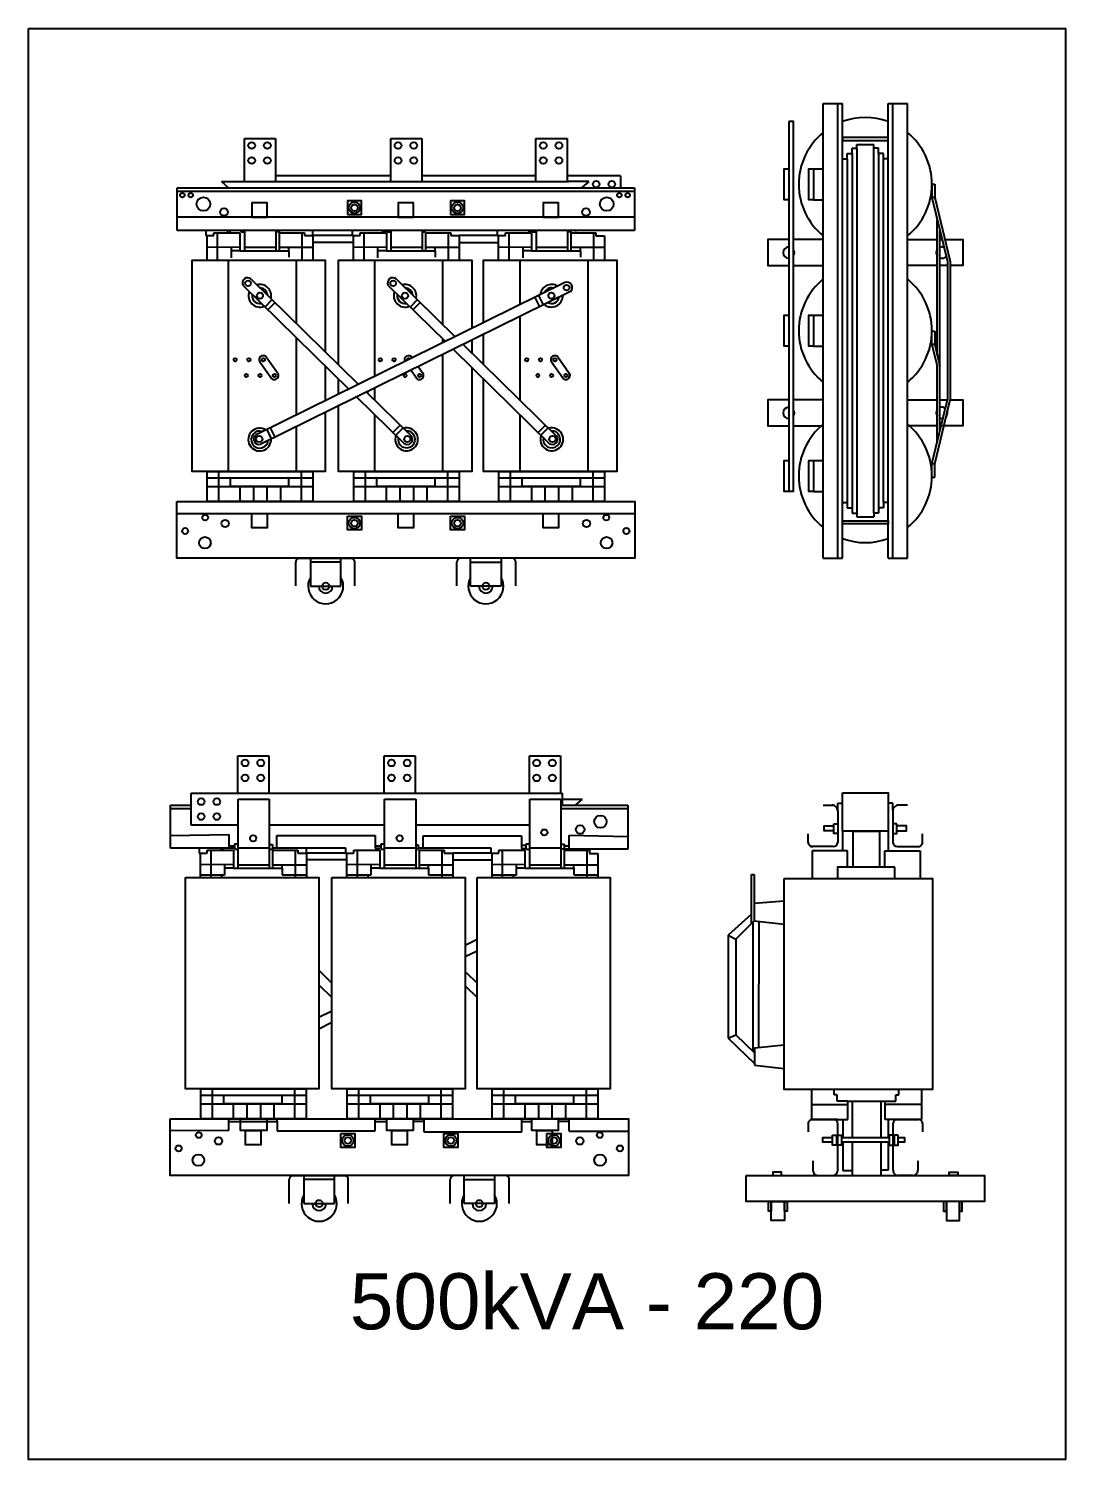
# Model space of a CAD drawing. Header units: millimetres. Extents: x 18098 to 54149, y 8095 to 18524.
# Drawn here: x 36333 to 39441, y 14235 to 18524 of the extents above; entities that cross this region are included whole.
import ezdxf

# ---------------------------------------------------------------- set-up
doc = ezdxf.new("R2010")
doc.units = ezdxf.units.MM
for name, color, linetype in [('BOBINA', 2, 'Continuous'), ('CULATRA', 1, 'Continuous'), ('DETALHE', 3, 'Continuous'), ('L1', 1, 'Continuous'), ('L2', 2, 'Continuous')]:
    doc.layers.add(name, color=color, linetype=linetype)
doc.styles.get("Standard").update_dxf_attribs({"font": 'arial.ttf'})

msp = doc.modelspace()

# ---------------------------------------------------------------- linework, layer by layer
at = {"layer": 'BOBINA'}
for points in [[(37222.4, 17373.4), (37222.4, 17196.1), (36822.8, 17196.1), (36822.8, 17829.9), (37222.4, 17829.9), (37222.4, 17555.4)], [(37261.7, 17516.8), (37261.7, 17829.9), (37661.3, 17829.9), (37661.3, 17624.6)], [(37697, 17642.2), (37697, 17829.9), (38096.6, 17829.9), (38096.6, 17196.1), (37697, 17196.1), (37697, 17375.3)], [(37661.3, 17590), (37661.3, 17551.8)], [(37697, 17516.8), (37697, 17607.5)], [(37222.4, 17512), (37222.4, 17469.8)], [(37661.3, 17508.3), (37661.3, 17392.9)], [(37222.4, 17469.8), (37222.4, 17408)], [(37261.7, 17427.5), (37261.7, 17473.4)], [(37697, 17375.3), (37697, 17473.4)], [(37661.3, 17392.9), (37661.3, 17196.1), (37261.7, 17196.1), (37261.7, 17392.9)]]:
    msp.add_lwpolyline(points, dxfattribs=at)
for points in [[(36803, 15979.4), (37202.6, 15979.4), (37202.6, 15345.6), (36803, 15345.6)], [(37242, 15979.4), (37641.6, 15979.4), (37641.6, 15345.6), (37242, 15345.6)], [(37677.3, 15979.4), (38076.9, 15979.4), (38076.9, 15345.6), (37677.3, 15345.6)], [(38597.8, 15976), (39043.3, 15976), (39043.3, 15343.4), (38597.8, 15343.4)]]:
    msp.add_lwpolyline(points, close=True, dxfattribs=at)
at = {"layer": 'CULATRA'}
for p, q in [((36910.9, 18065.1), (36932.1, 18046.2)), ((37418.6, 18082.5), (37072.9, 18082.5)), ((37853.9, 18082.5), (37511.9, 18082.5)), ((38107.9, 18082.5), (37947.2, 18082.5)), ((38012.2, 18065.1), (37952.1, 18065.1)), ((38012.2, 18065.1), (37991, 18046.2)), ((38107.9, 18082.5), (38107.9, 18046.2)), ((36778.2, 17918.1), (36778.2, 18046.2)), ((36778.2, 18046.2), (38149.3, 18046.2)), ((36778.2, 18036.9), (38149.3, 18036.9)), ((38149.3, 18046.2), (38149.3, 17918.1)), ((38149.3, 17958.3), (36778.2, 17958.3)), ((38149.3, 17918.1), (36778.2, 17918.1)), ((36863.8, 17918.1), (36863.8, 17903.1)), ((36863.8, 17903.1), (36867.8, 17903.1)), ((36929.4, 17918.1), (36929.4, 17911.3)), ((36936, 17918.1), (36936, 17911.3)), ((36969.5, 17918.1), (36969.5, 17914.6)), ((36969.5, 17914.6), (36981, 17914.6)), ((37083.7, 17914.1), (37074.1, 17914.1)), ((37083.7, 17918.1), (37083.7, 17914.1)), ((37185.4, 17903.1), (37185.4, 17919)), ((37302.8, 17903.1), (37185.4, 17903.1)), ((37185.4, 17883.4), (37306.8, 17883.4)), ((37302.8, 17918.1), (37302.8, 17903.1)), ((37302.8, 17903.1), (37306.8, 17903.1)), ((37392.1, 17918.1), (37392.1, 17917.2)), ((37392.1, 17917.2), (37408.4, 17917.2)), ((37408.4, 17918.1), (37408.4, 17914.6)), ((37408.4, 17914.6), (37419.9, 17914.6)), ((37520.4, 17913.7), (37513.1, 17913.7)), ((37520.4, 17918.1), (37520.4, 17913.7)), ((37738.1, 17903.1), (37624.3, 17903.1)), ((37738.1, 17919), (37738.1, 17903.1)), ((37738.1, 17903.1), (37742, 17903.1)), ((37830.8, 17918.1), (37830.8, 17916.6)), ((37830.8, 17916.6), (37843.7, 17916.6)), ((37843.7, 17918.1), (37843.7, 17914.6)), ((37843.7, 17914.6), (37855.2, 17914.6)), ((37958.2, 17914.9), (37948.4, 17914.9)), ((37958.2, 17918.1), (37958.2, 17914.9)), ((37973.1, 17915.1), (37973.1, 17918.1)), ((37624.3, 17882.4), (37742, 17882.4)), ((36931, 17829.9), (36931, 17196.1)), ((37135.2, 17829.9), (37135.2, 17640.8)), ((37369.9, 17829.9), (37369.9, 17536.6)), ((37574.2, 17829.9), (37574.2, 17637.2)), ((37805.2, 17829.9), (37805.2, 17695.5)), ((38009.4, 17829.9), (38009.4, 17196.1)), ((37000.6, 17772.6), (37322.4, 17457.4)), ((37940.4, 17762.2), (37014.9, 17305.7)), ((37435.9, 17772.6), (37611.9, 17600.2)), ((36976.1, 17753.2), (37292.9, 17442.9)), ((37957.7, 17736.1), (37029.3, 17278.2)), ((37063.3, 17711.2), (37041.6, 17689)), ((37411.3, 17753.2), (37582.4, 17585.6)), ((37498.6, 17711.2), (37476.8, 17689)), ((37851.1, 17718.1), (37864.8, 17690.2)), ((37861.7, 17723.3), (37875.4, 17695.5)), ((37071.7, 17702.9), (37050, 17680.8)), ((37507, 17702.9), (37485.3, 17680.8)), ((37805.2, 17660.9), (37805.2, 17410.9)), ((37135.2, 17597.3), (37135.2, 17384.4)), ((37574.2, 17593.7), (37574.2, 17581.6)), ((37574.2, 17547), (37574.2, 17388)), ((37605.9, 17562.6), (37893.9, 17280.5)), ((37635.4, 17577.2), (37916.1, 17302.3)), ((37060.4, 17476.1), (37026.5, 17523.9)), ((37045.3, 17539.5), (37079.8, 17491)), ((37369.9, 17536.6), (37369.9, 17480.8)), ((37495.7, 17476.1), (37478.8, 17499.9)), ((37480.6, 17539.5), (37482.7, 17536.5)), ((37501, 17510.8), (37515.1, 17491)), ((37934.7, 17476.1), (37900.8, 17523.9)), ((37919.6, 17539.5), (37954, 17491)), ((37316.4, 17419.8), (37458.6, 17280.5)), ((37345.9, 17434.4), (37480.8, 17302.3)), ((37348.9, 17435.9), (37348.9, 17431.5)), ((37369.9, 17446.2), (37369.9, 17410.9)), ((37135.2, 17384.4), (37135.2, 17365.1)), ((37574.2, 17388), (37574.2, 17196.1)), ((37057, 17326.7), (37070.8, 17298.9)), ((37135.2, 17330.4), (37135.2, 17196.1)), ((37369.9, 17367.4), (37369.9, 17196.1)), ((37447.2, 17335.2), (37425.4, 17313.1)), ((37455.4, 17327.2), (37433.7, 17305)), ((37805.2, 17367.4), (37805.2, 17321.9)), ((37882.4, 17335.2), (37860.7, 17313.1)), ((37890.7, 17327.2), (37869, 17305)), ((37046.7, 17321.6), (37060.5, 17293.8)), ((37805.2, 17321.9), (37805.2, 17196.1)), ((36776.8, 17070), (38150.8, 17070)), ((37177.9, 16936.1), (37177.9, 16852.3)), ((37269.4, 16924.7), (37177.9, 16924.7)), ((37269.4, 16852.3), (37269.4, 16936.1)), ((37658.2, 16852.3), (37658.2, 16936.1)), ((37658.2, 16924.7), (37749.8, 16924.7)), ((37749.8, 16936.1), (37749.8, 16852.3)), ((37177.9, 16852.3), (37269.4, 16852.3)), ((37749.8, 16852.3), (37658.2, 16852.3)), ((37932.4, 16232), (37932.4, 16195.7)), ((37932.4, 16214.5), (37992.5, 16214.5)), ((37992.5, 16214.5), (37971.2, 16195.7)), ((36758.5, 16067.5), (36758.5, 16195.7)), ((36758.5, 16195.7), (36819.8, 16195.7)), ((36758.5, 16186.4), (36819.8, 16186.4)), ((37928.7, 16195.7), (38129.5, 16195.7)), ((37928.7, 16186.4), (38129.5, 16186.4)), ((38129.5, 16195.7), (38129.5, 16064.6)), ((37054.4, 16137.2), (37400.2, 16137.2)), ((37493.4, 16137.2), (37835.5, 16137.2)), ((36758.5, 16104.7), (36933, 16107.8)), ((36933, 16107.8), (36933, 16067.5)), ((37077, 16068.5), (37077, 16104.8)), ((37077, 16104.8), (37372.4, 16104.8)), ((37372.4, 16104.8), (37372.4, 16066.7)), ((37516.2, 16068.5), (37516.2, 16104.5)), ((37516.2, 16104.5), (37811.1, 16104.5)), ((37811.1, 16104.5), (37811.1, 16066.1)), ((37953.4, 16064.6), (37953.4, 16106)), ((37953.4, 16106), (38129.5, 16101.8)), ((36949.7, 16067.5), (36758.5, 16067.5)), ((36844.1, 16067.5), (36844.1, 16052.5)), ((36844.1, 16052.5), (36848.1, 16052.5)), ((36909.7, 16067.5), (36909.7, 16060.7)), ((36916.3, 16067.5), (36916.3, 16060.7)), ((36933, 16074.3), (36949.7, 16074.3)), ((36961.2, 16079.3), (36949.7, 16079.3)), ((36949.7, 16079.3), (36949.7, 16064.1)), ((36949.7, 16064.1), (36961.2, 16064.1)), ((37054.4, 16077.9), (37064, 16077.9)), ((37064, 16063.5), (37054.4, 16063.5)), ((37064, 16077.9), (37064, 16063.5)), ((37064, 16068.5), (37283.1, 16068.5)), ((37165.7, 16052.5), (37165.7, 16068.5)), ((37283.1, 16052.5), (37165.7, 16052.5)), ((37283.1, 16068.5), (37283.1, 16052.5)), ((37283.1, 16052.5), (37287.1, 16052.5)), ((37372.4, 16074.2), (37388.7, 16074.2)), ((37372.4, 16066.7), (37388.7, 16066.7)), ((37400.2, 16079.3), (37388.7, 16079.3)), ((37388.7, 16079.3), (37388.7, 16064.1)), ((37388.7, 16064.1), (37400.2, 16064.1)), ((37493.4, 16077.4), (37500.6, 16077.4)), ((37500.6, 16063.1), (37493.4, 16063.1)), ((37500.6, 16077.4), (37500.6, 16063.1)), ((37500.6, 16068.5), (37718.4, 16068.5)), ((37718.4, 16052.5), (37604.6, 16052.5)), ((37718.4, 16068.5), (37718.4, 16052.5)), ((37718.4, 16052.5), (37722.3, 16052.5)), ((37824, 16074.7), (37811.1, 16074.7)), ((37811.1, 16066.1), (37824, 16066.1)), ((37835.5, 16079.3), (37824, 16079.3)), ((37824, 16079.3), (37824, 16064.1)), ((37824, 16064.1), (37835.5, 16064.1)), ((37928.7, 16078.8), (37938.5, 16078.8)), ((37938.5, 16064.4), (37928.7, 16064.4)), ((37938.5, 16078.8), (37938.5, 16064.4)), ((37938.5, 16074.3), (37953.4, 16074.3)), ((38129.5, 16064.6), (37939.3, 16064.6)), ((37165.7, 16032.8), (37287.1, 16032.8)), ((37604.6, 16031.9), (37722.3, 16031.9)), ((38680.6, 15343.4), (38680.6, 15254.2)), ((38748.2, 15327.7), (38748.2, 15343.4)), ((38757, 15327.7), (38748.2, 15327.7)), ((38757, 15309.1), (38757, 15327.7)), ((38933.4, 15309.1), (38933.4, 15327.7)), ((38933.4, 15327.7), (38942.2, 15327.7)), ((38942.2, 15327.7), (38942.2, 15343.4)), ((39009.8, 15343.4), (39009.8, 15254.2)), ((38680.6, 15298.8), (38789.4, 15298.8)), ((38789.4, 15309.1), (38757, 15309.1)), ((38789.4, 15254.2), (38789.4, 15309.1)), ((38789.4, 15309.1), (38901, 15309.1)), ((38802.3, 15309.1), (38802.3, 15200.1)), ((38887.9, 15309.1), (38887.9, 15200.1)), ((38901, 15254.2), (38901, 15309.1)), ((38901, 15309.1), (38933.4, 15309.1)), ((39009.8, 15298.8), (38901, 15298.8)), ((36933.7, 15221.1), (36933.7, 15255.5)), ((36933.7, 15247.8), (36967.9, 15247.8)), ((36967.9, 15247.8), (37078.5, 15247.8)), ((37078.5, 15247.8), (37078.5, 15255.5)), ((37078.5, 15247.8), (37078.5, 15220.1)), ((37371.6, 15220.1), (37371.6, 15255.5)), ((37371.6, 15248.1), (37406.9, 15248.1)), ((37485.9, 15248.5), (37517.5, 15248.5)), ((37517.5, 15255.5), (37517.5, 15216.9)), ((37811.6, 15216.9), (37811.6, 15255.5)), ((37811.6, 15248), (37842.1, 15248)), ((37921.1, 15248.7), (37953.6, 15248.7)), ((37953.6, 15218.6), (37953.6, 15255.5)), ((38773.7, 15254.2), (38773.7, 15200.1)), ((38911.4, 15200.1), (38911.4, 15254.2)), ((36933.7, 15221.1), (36757.1, 15219.5)), ((37078.5, 15220.1), (37371.6, 15220.1)), ((37517.5, 15216.9), (37811.6, 15216.9)), ((37953.6, 15218.6), (38131.1, 15218.6)), ((38773.7, 15185.7), (38773.7, 15100.7)), ((38802.3, 15185.7), (38802.3, 15085.9)), ((38887.9, 15185.7), (38887.9, 15085.9)), ((38911.4, 15103.1), (38911.4, 15185.7)), ((38773.7, 15100.7), (38802.3, 15100.7)), ((38887.9, 15103.1), (38911.4, 15103.1)), ((37158.2, 15085.6), (37158.2, 15001.7)), ((37249.7, 15074.2), (37158.2, 15074.2)), ((37249.7, 15001.7), (37249.7, 15085.6)), ((37638.5, 15001.7), (37638.5, 15085.6)), ((37638.5, 15074.2), (37730.1, 15074.2)), ((37730.1, 15085.6), (37730.1, 15001.7)), ((37158.2, 15001.7), (37249.7, 15001.7)), ((37730.1, 15001.7), (37638.5, 15001.7))]:
    msp.add_line(p, q, dxfattribs=at)
for points in [[(37288.6, 17966.2), (37330.7, 17966.2), (37330.7, 18007.4), (37288.6, 18007.4)], [(37597.6, 17966.2), (37639.8, 17966.2), (37639.8, 18007.4), (37597.6, 18007.4)], [(36776.8, 17106), (38150.8, 17106), (38150.8, 16936.1), (36776.8, 16936.1)], [(37288.6, 17062.2), (37330.7, 17062.2), (37330.7, 17020.9), (37288.6, 17020.9)], [(37597.6, 17062.2), (37639.8, 17062.2), (37639.8, 17020.9), (37597.6, 17020.9)], [(36757.1, 15255.5), (38131.1, 15255.5), (38131.1, 15085.6), (36757.1, 15085.6)], [(37268.8, 15211.6), (37311, 15211.6), (37311, 15170.4), (37268.8, 15170.4)], [(37577.9, 15211.6), (37620, 15211.6), (37620, 15170.4), (37577.9, 15170.4)], [(37886.7, 15211.6), (37928.9, 15211.6), (37928.9, 15170.4), (37886.7, 15170.4)], [(38564.6, 15085.9), (38590.5, 15085.9), (38590.5, 15095.7), (38564.6, 15095.7)], [(39119, 15085.9), (39093, 15085.9), (39093, 15095.7), (39119, 15095.7)], [(38484.6, 15085.9), (39198.9, 15085.9), (39198.9, 15008), (38484.6, 15008)], [(38551.6, 15008), (38559.6, 15008), (38559.6, 14979.4), (38551.6, 14979.4)], [(38559.6, 15008), (38599.1, 15008), (38599.1, 14950.8), (38559.6, 14950.8)], [(38599.1, 15008), (38607.1, 15008), (38607.1, 14979.4), (38599.1, 14979.4)], [(39084.5, 15008), (39076.4, 15008), (39076.4, 14979.4), (39084.5, 14979.4)], [(39123.9, 15008), (39084.5, 15008), (39084.5, 14950.8), (39123.9, 14950.8)], [(39132, 15008), (39123.9, 15008), (39123.9, 14979.4), (39132, 14979.4)]]:
    msp.add_lwpolyline(points, close=True, dxfattribs=at)
for points in [[(38611.8, 17891.2), (38549.3, 17891.2), (38549.3, 17813.3), (38611.8, 17813.3)], [(38715.5, 17891.2), (38626.7, 17891.2)], [(38967.6, 17891.2), (39057, 17891.2)], [(39065.3, 17891.2), (39071.8, 17891.2)], [(39080.1, 17891.2), (39133.8, 17891.2), (39133.8, 17813.3), (39095.9, 17813.3)], [(38626.7, 17813.3), (38715.5, 17813.3)], [(39057, 17813.3), (38967.6, 17813.3)], [(39087.6, 17813.3), (39065.3, 17813.3)], [(38611.8, 17410.8), (38549.3, 17410.8), (38549.3, 17333), (38611.8, 17333)], [(38715.5, 17410.8), (38626.7, 17410.8)], [(38967.6, 17410.8), (39057, 17410.8)], [(39065.3, 17410.8), (39087.6, 17410.8)], [(39095.9, 17410.8), (39133.8, 17410.8), (39133.8, 17333), (39065.3, 17333)], [(38626.7, 17333), (38715.5, 17333)], [(39057, 17333), (38967.6, 17333)]]:
    msp.add_lwpolyline(points, dxfattribs=at)
for centre, radius in [((36793.9, 18024.4), 6.69), ((36819, 18024.4), 6.69), ((36857, 17997.7), 20.6), ((38066.1, 17997.7), 20.6), ((38104, 18024.4), 6.69), ((38129.1, 18024.4), 6.69), ((36918.9, 17973.7), 11.6), ((37309.7, 17986.8), 17), ((37309.7, 17986.8), 9.86), ((37618.7, 17986.8), 17), ((37618.7, 17986.8), 9.86), ((38004.2, 17973.7), 11.6), ((36990.8, 17760.2), 8.38), ((37426, 17760.2), 8.38), ((37945.8, 17747.3), 8.38), ((37026.3, 17722.9), 9.34), ((37461.5, 17722.9), 9.34), ((37900.5, 17722.9), 9.34), ((36952.1, 17531), 4.8), ((36993.4, 17531), 4.8), ((37036.5, 17531), 4.8), ((37387.4, 17531), 4.8), ((37428.7, 17531), 4.8), ((37826.4, 17531), 4.8), ((37867.6, 17531), 4.8), ((37910.8, 17531), 4.8), ((36985.4, 17483.9), 4.8), ((37026.7, 17483.9), 4.8), ((37069.8, 17483.9), 4.8), ((37461.9, 17483.9), 4.8), ((37505.1, 17483.9), 4.8), ((37859.6, 17483.9), 4.8), ((37900.9, 17483.9), 4.8), ((37944, 17483.9), 4.8), ((37024.1, 17293.5), 9.63), ((37468.3, 17293.5), 9.63), ((37903.6, 17293.5), 9.63), ((36802.3, 17017.8), 9.14), ((36862.6, 17058), 8.68), ((36922.1, 17040.1), 11), ((37309.7, 17041.6), 17), ((37309.7, 17041.6), 9.86), ((37618.7, 17041.6), 17), ((37618.7, 17041.6), 9.86), ((38005.6, 17040.1), 11), ((38065, 17058), 8.68), ((38125.4, 17017.8), 9.14), ((36861.7, 16982.6), 17.4), ((38065.9, 16982.6), 17.4), ((37223.6, 16852.3), 10.8), ((37704, 16852.3), 10.8), ((37986.5, 16123), 12.7), ((38047.3, 16146.8), 18.7), ((37006.1, 16096.8), 9.28), ((37445, 16096.8), 9.28), ((37879.1, 16114.3), 9.28), ((36842.9, 15207.4), 8.68), ((36902.4, 15189.6), 11), ((37289.9, 15191), 17), ((37289.9, 15191), 9.86), ((37599, 15191), 17), ((37599, 15191), 9.86), ((37907.8, 15191), 17), ((37907.8, 15191), 9.86), ((37985.8, 15189.6), 11), ((38045.3, 15207.4), 8.68), ((36782.6, 15167.2), 9.14), ((36842, 15132), 17.4), ((38046.2, 15132), 17.4), ((38105.6, 15167.2), 9.14), ((37203.9, 15001.7), 10.8), ((37684.3, 15001.7), 10.8)]:
    msp.add_circle(centre, radius, dxfattribs=at)
for centre, radius, start, end in [((36989.7, 17761.1), 15.8, 46.642, 210.024), ((37026.3, 17722.9), 33.9, 346.7722, 104.4167), ((37026.3, 17722.9), 33.9, 346.7722, 104.4167), ((37425, 17761.1), 15.8, 46.642, 210.024), ((37461.5, 17722.9), 33.9, 346.7722, 104.4167), ((37461.5, 17722.9), 33.9, 346.7722, 104.4167), ((37900.5, 17722.9), 33.9, 57.4747, 175.1192), ((37900.5, 17722.9), 33.9, 57.4747, 175.1192), ((37947.1, 17747.9), 15.8, 311.8674, 115.2494), ((37026.3, 17722.9), 33.9, 159.0021, 292.1868), ((37026.3, 17722.9), 33.9, 159.0021, 292.1868), ((37026.3, 17722.9), 23.4, 170.7808, 280.4081), ((37026.3, 17722.9), 23.4, 4.2638, 86.9251), ((37461.5, 17722.9), 33.9, 159.0021, 292.1868), ((37461.5, 17722.9), 33.9, 159.0021, 292.1868), ((37461.5, 17722.9), 23.4, 170.7808, 280.4081), ((37461.5, 17722.9), 23.4, 4.2638, 86.9251), ((37900.5, 17722.9), 33.9, 229.7046, 2.8893), ((37900.5, 17722.9), 33.9, 229.7046, 2.8893), ((37900.5, 17722.9), 23.4, 74.9663, 157.6276), ((37900.5, 17722.9), 23.4, 241.4833, 351.1106), ((37036.5, 17531), 12.3, 26.9095, 215.3387), ((37471.8, 17531), 12.3, 26.9095, 205.7743), ((37910.8, 17531), 12.3, 26.9095, 215.3387), ((37471.8, 17531), 4.8, 27.4774, 205.0295), ((37069.8, 17483.9), 12.3, 210.637, 35.4323), ((37505.1, 17483.9), 12.3, 210.637, 35.4323), ((37944, 17483.9), 12.3, 210.637, 35.4323), ((37025.8, 17291.9), 34.2, 56.8542, 2.7277), ((37466.1, 17292.5), 34.2, 159.3603, 105.2339), ((37901.4, 17292.5), 34.2, 159.3603, 105.2339), ((37025.8, 17291.9), 25.5, 69.111, 353.8189), ((37023.8, 17292.9), 15.6, 124.871, 290.4644), ((37466.1, 17292.5), 25.5, 168.2691, 92.9771), ((37468.3, 17292.8), 15.6, 231.6236, 37.217), ((37901.4, 17292.5), 25.5, 168.2691, 92.9771), ((37903.6, 17292.8), 15.6, 231.6236, 37.217), ((37223.6, 16852.3), 52.8, 150.1435, 29.8565), ((37704, 16852.3), 52.8, 150.1435, 29.8565), ((37223.6, 16852.3), 20.8, 180, 0), ((37704, 16852.3), 20.8, 180, 0), ((37203.9, 15001.7), 52.8, 150.1435, 29.8565), ((37684.3, 15001.7), 52.8, 150.1435, 29.8565), ((37203.9, 15001.7), 20.8, 180, 0), ((37684.3, 15001.7), 20.8, 180, 0)]:
    msp.add_arc(centre, radius, start, end, dxfattribs=at)
at = {"layer": 'DETALHE'}
for p, q in [((37133.8, 16853), (37133.8, 16924.8)), ((37143.1, 16936.1), (37301.7, 16936.1)), ((37310.9, 16853), (37310.9, 16924.8)), ((37616.7, 16853), (37616.7, 16924.8)), ((37784.6, 16936.1), (37626, 16936.1)), ((37793.9, 16853), (37793.9, 16924.8)), ((38715.5, 16195.8), (38744, 16195.8)), ((38758.9, 16180), (38758.9, 16084.6)), ((38924.2, 16180), (38924.2, 16084.6)), ((38967.6, 16195.8), (38939.1, 16195.8)), ((38670.3, 16084.6), (38670.3, 16109.7)), ((39012.8, 16084.6), (39012.8, 16109.7)), ((38744.6, 16072.1), (38680.6, 16072.1)), ((38938.5, 16072.1), (39002.6, 16072.1)), ((38670.3, 15241.7), (38670.3, 15216.5)), ((38680.6, 15254.2), (38789.4, 15254.2)), ((38758.9, 15254.2), (38680.6, 15254.2)), ((38758.9, 15101.7), (38758.9, 15241.7)), ((39009.8, 15254.2), (38901, 15254.2)), ((39003, 15254.2), (38901, 15254.2)), ((38924.6, 15254.2), (39003, 15254.2)), ((38924.6, 15101.7), (38924.6, 15241.7)), ((39013.2, 15241.7), (39013.2, 15216.5)), ((38684.6, 15129.6), (38684.6, 15101.7)), ((38998.9, 15129.6), (38998.9, 15101.7)), ((37114.1, 15002.5), (37114.1, 15074.3)), ((37123.3, 15085.6), (37282, 15085.6)), ((37291.2, 15002.5), (37291.2, 15074.3)), ((37597, 15002.5), (37597, 15074.3)), ((37764.9, 15085.6), (37606.3, 15085.6)), ((37774.2, 15002.5), (37774.2, 15074.3)), ((38699.5, 15085.9), (38744, 15085.9)), ((38984, 15085.9), (38939.5, 15085.9))]:
    msp.add_line(p, q, dxfattribs=at)
for centre, radius, start, end in [((37145.3, 16924.8), 11.5, 101.207, 180), ((37299.4, 16924.8), 11.5, 0, 78.793), ((37628.2, 16924.8), 11.5, 101.207, 180), ((37782.3, 16924.8), 11.5, 0, 78.793), ((38743.1, 16180), 15.8, 0, 93.3125), ((38940, 16180), 15.8, 86.6875, 180), ((38682.9, 16084.6), 12.6, 180, 277.5762), ((38744.7, 16086.4), 14.4, 269.8365, 352.5873), ((38938.4, 16086.4), 14.4, 187.4127, 270.1635), ((39000.2, 16084.6), 12.6, 262.4238, 0), ((38682.9, 15241.7), 12.6, 82.4238, 180), ((38746.3, 15241.7), 12.6, 0, 97.5762), ((38937.2, 15241.7), 12.6, 82.4238, 180), ((39000.6, 15241.7), 12.6, 0, 97.5762), ((38700.4, 15101.7), 15.8, 180, 273.3125), ((38743.1, 15101.7), 15.8, 266.6875, 0), ((38940.4, 15101.7), 15.8, 180, 273.3125), ((38983.1, 15101.7), 15.8, 266.6875, 0), ((37125.6, 15074.3), 11.5, 101.207, 180), ((37279.7, 15074.3), 11.5, 0, 78.793), ((37608.5, 15074.3), 11.5, 101.207, 180), ((37762.6, 15074.3), 11.5, 0, 78.793)]:
    msp.add_arc(centre, radius, start, end, dxfattribs=at)
at = {"layer": 'L1'}
for p, q in [((38715.5, 16936.9), (38715.5, 18299.5)), ((38715.5, 18299.5), (38773.2, 18299.5)), ((38758.9, 16936.9), (38758.9, 18299.5)), ((38773.2, 16936.9), (38773.2, 18299.5)), ((38909.9, 16936.9), (38909.9, 18299.5)), ((38909.9, 18299.5), (38967.6, 18299.5)), ((38924.2, 16936.9), (38924.2, 18299.5)), ((38967.6, 16936.9), (38967.6, 18299.5)), ((36979.7, 18065.1), (36979.7, 18194.5)), ((36979.7, 18194.5), (37072.9, 18194.5)), ((37072.9, 18194.5), (37072.9, 18065.1)), ((37418.6, 18065.1), (37418.6, 18194.5)), ((37418.6, 18194.5), (37511.9, 18194.5)), ((37511.9, 18194.5), (37511.9, 18065.1)), ((37853.9, 18065.1), (37853.9, 18194.5)), ((37853.9, 18194.5), (37947.2, 18194.5)), ((37947.2, 18194.5), (37947.2, 18065.1)), ((38787.1, 18132.9), (38787.1, 18149.3)), ((38787.1, 18149.3), (38801.7, 18149.3)), ((38801.7, 18149.3), (38801.7, 18165.7)), ((38801.7, 18165.7), (38816.4, 18165.7)), ((38801.7, 18149.3), (38801.7, 17087.1)), ((38816.4, 18165.7), (38816.4, 18176)), ((38816.4, 18176), (38866.7, 18176)), ((38816.4, 18165.7), (38816.4, 17070.8)), ((38866.7, 18165.7), (38866.7, 18176)), ((38881.4, 18165.7), (38866.7, 18165.7)), ((38866.7, 17070.8), (38866.7, 18165.7)), ((38881.4, 18149.3), (38881.4, 18165.7)), ((38896.1, 18149.3), (38881.4, 18149.3)), ((38881.4, 18149.3), (38881.4, 17087.1)), ((38896.1, 18132.9), (38896.1, 18149.3)), ((38686.2, 18103.8), (38715.5, 18103.8)), ((38773, 18132.9), (38787.1, 18132.9)), ((38787.1, 18132.9), (38787.1, 17103.5)), ((38910.1, 18132.9), (38896.1, 18132.9)), ((38896.1, 17103.5), (38896.1, 18132.9)), ((36910.9, 18065.1), (37952.1, 18065.1)), ((39041.4, 18057.2), (39041.4, 18017)), ((39041.4, 18057.2), (39049.7, 18057.2)), ((39049.7, 18057.2), (39049.7, 18017)), ((39041.4, 18017), (39087.6, 17825.8)), ((39049.7, 18017), (39041.4, 18017)), ((39049.7, 18017), (39095.9, 17825.5)), ((38686.2, 18010.6), (38715.5, 18010.6)), ((39057, 17546.3), (39057, 17950.9)), ((36867.8, 17829.9), (36867.8, 17903.1)), ((36867.8, 17903.1), (36888.3, 17903.1)), ((36888.3, 17903.1), (36888.3, 17911.3)), ((36888.3, 17911.3), (36966.6, 17911.3)), ((36888.3, 17903.1), (36888.3, 17903.1)), ((36898.5, 17911.3), (36898.5, 17829.9)), ((36966.6, 17911.3), (36966.6, 17903.1)), ((36966.6, 17903.1), (36966.6, 17858)), ((36981, 17858), (36981, 17918.1)), ((37074.1, 17918.1), (37074.1, 17858)), ((37085.3, 17858), (37085.3, 17911.7)), ((37085.3, 17911.7), (37159.7, 17911.7)), ((37152.1, 17911.7), (37152.1, 17829.9)), ((37159.7, 17911.7), (37159.7, 17903.1)), ((37159.7, 17903.1), (37185.4, 17903.1)), ((37185.4, 17903.1), (37185.4, 17829.9)), ((37306.8, 17829.9), (37306.8, 17903.1)), ((37306.8, 17903.1), (37327.3, 17903.1)), ((37327.3, 17903.1), (37327.3, 17911.3)), ((37327.3, 17911.3), (37405.5, 17911.3)), ((37327.3, 17903.1), (37327.3, 17903.1)), ((37337.5, 17911.3), (37337.5, 17829.9)), ((37405.5, 17911.3), (37405.5, 17903.1)), ((37405.5, 17903.1), (37405.5, 17858)), ((37419.9, 17858), (37419.9, 17918.1)), ((37513.1, 17918.1), (37513.1, 17858)), ((37524.2, 17854.9), (37524.2, 17911.7)), ((37524.2, 17911.7), (37598.7, 17911.7)), ((37591.1, 17911.7), (37591.1, 17829.9)), ((37598.7, 17911.7), (37598.7, 17903.1)), ((37598.7, 17903.1), (37624.3, 17903.1)), ((37624.3, 17903.1), (37624.3, 17829.9)), ((37742, 17829.9), (37742, 17903.1)), ((37742, 17903.1), (37762.5, 17903.1)), ((37762.5, 17903.1), (37762.5, 17911.3)), ((37762.5, 17911.3), (37840.8, 17911.3)), ((37762.5, 17903.1), (37762.5, 17903.1)), ((37772.8, 17911.3), (37772.8, 17829.9)), ((37840.8, 17911.3), (37840.8, 17903.1)), ((37840.8, 17903.1), (37840.8, 17858)), ((37855.2, 17858), (37855.2, 17918.1)), ((37948.4, 17918.1), (37948.4, 17858)), ((37959.5, 17854.9), (37959.5, 17911.7)), ((37959.5, 17911.7), (38034, 17911.7)), ((38026.4, 17911.7), (38026.4, 17829.9)), ((38034, 17911.7), (38034, 17902.2)), ((38034, 17902.2), (38059.6, 17902.2)), ((38059.6, 17902.2), (38059.6, 17829.9)), ((39065.3, 17511.6), (39065.3, 17917.8)), ((36867.8, 17868.3), (36966.6, 17870)), ((36940, 17869.5), (36940, 17836.4)), ((36966.6, 17858), (36940, 17858)), ((36966.6, 17858), (37112.9, 17858)), ((36981, 17868.1), (37074.1, 17868.1)), ((37085.3, 17868.2), (37185.4, 17868.2)), ((37112.9, 17858), (37112.9, 17868.2)), ((37112.9, 17858), (37112.9, 17838.1)), ((37306.8, 17868.3), (37405.5, 17870)), ((37379, 17869.5), (37379, 17836.4)), ((37405.5, 17858), (37379, 17858)), ((37405.5, 17858), (37551.9, 17858)), ((37419.9, 17868.1), (37513.1, 17868.1)), ((37524.2, 17868.2), (37624.3, 17868.2)), ((37551.9, 17858), (37551.9, 17868.2)), ((37551.9, 17858), (37551.9, 17838.1)), ((37742, 17868.3), (37840.8, 17870)), ((37814.2, 17869.5), (37814.2, 17836.4)), ((37840.8, 17858), (37814.2, 17858)), ((37840.8, 17858), (37987.2, 17858)), ((37855.2, 17868.1), (37948.4, 17868.1)), ((37959.5, 17868.2), (38059.6, 17868.2)), ((37987.2, 17858), (37987.2, 17868.2)), ((37987.2, 17858), (37987.2, 17838.1)), ((39087.6, 17825.8), (39087.6, 17410.7)), ((39095.9, 17825.5), (39095.9, 17410.9)), ((38686.2, 17664.8), (38715.5, 17664.8)), ((39041.4, 17576.5), (39041.4, 17616.7)), ((39041.4, 17616.7), (39049.7, 17616.7)), ((39049.7, 17616.7), (39049.7, 17576.5)), ((38686.2, 17571.6), (38715.5, 17571.6)), ((39041.4, 17576.5), (39057, 17511.9)), ((39049.7, 17576.5), (39041.4, 17576.5)), ((39049.7, 17576.5), (39065.3, 17511.6)), ((39057, 17284), (39057, 17511.9)), ((39065.3, 17318.7), (39065.3, 17511.6)), ((39041.4, 17219.4), (39087.6, 17410.7)), ((39049.7, 17219.4), (39095.9, 17410.9)), ((38686.2, 17229.5), (38715.5, 17229.5)), ((39041.4, 17179.2), (39041.4, 17219.4)), ((39049.7, 17219.4), (39041.4, 17219.4)), ((39049.7, 17179.2), (39049.7, 17219.4)), ((36868.7, 17177.2), (37185, 17177.2)), ((37307.6, 17177.2), (37623.9, 17177.2)), ((37742.9, 17177.2), (38059.2, 17177.2)), ((39041.4, 17179.2), (39049.7, 17179.2)), ((36868.7, 17151.1), (37185, 17151.1)), ((36966.2, 17151.1), (36966.2, 17106)), ((37006.8, 17151.1), (37006.8, 17106)), ((37047.4, 17151.1), (37047.4, 17106)), ((37088, 17151.1), (37088, 17106)), ((37307.6, 17151.1), (37623.9, 17151.1)), ((37405.2, 17151.1), (37405.2, 17106)), ((37445.8, 17151.1), (37445.8, 17106)), ((37486.4, 17151.1), (37486.4, 17106)), ((37526.9, 17151.1), (37526.9, 17106)), ((37742.9, 17151.1), (38059.2, 17151.1)), ((37840.5, 17151.1), (37840.5, 17106)), ((37881.1, 17151.1), (37881.1, 17106)), ((37921.6, 17151.1), (37921.6, 17106)), ((37962.2, 17151.1), (37962.2, 17106)), ((38686.2, 17136.4), (38715.5, 17136.4)), ((38773, 17103.5), (38787.1, 17103.5)), ((38787.1, 17103.5), (38787.1, 17087.1)), ((38787.1, 17087.1), (38801.7, 17087.1)), ((38801.7, 17087.1), (38801.7, 17070.8)), ((38801.7, 17070.8), (38816.4, 17070.8)), ((38816.4, 17070.8), (38816.4, 17060.5)), ((38866.7, 17070.8), (38866.7, 17060.5)), ((38881.4, 17070.8), (38866.7, 17070.8)), ((38896.1, 17087.1), (38881.4, 17087.1)), ((38881.4, 17087.1), (38881.4, 17070.8)), ((38910.1, 17103.5), (38896.1, 17103.5)), ((38896.1, 17103.5), (38896.1, 17087.1)), ((38816.4, 17060.5), (38866.7, 17060.5)), ((38715.5, 16936.9), (38773.2, 16936.9)), ((38909.9, 16936.9), (38967.6, 16936.9)), ((36959.9, 16232), (36959.9, 16344)), ((36959.9, 16344), (37053.2, 16344)), ((37053.2, 16344), (37053.2, 16232)), ((37398.9, 16232), (37398.9, 16344)), ((37398.9, 16344), (37492.2, 16344)), ((37492.2, 16344), (37492.2, 16232)), ((37834.2, 16232), (37834.2, 16344)), ((37834.2, 16344), (37927.5, 16344)), ((37927.5, 16344), (37927.5, 16232)), ((36819.8, 16136.2), (36819.8, 16232)), ((36819.8, 16232), (37932.4, 16232)), ((36961.2, 16007.4), (36961.2, 16214.5)), ((36961.2, 16214.5), (37054.4, 16214.5)), ((37054.4, 16214.5), (37054.4, 16007.4)), ((37400.2, 16007.4), (37400.2, 16214.5)), ((37400.2, 16214.5), (37493.4, 16214.5)), ((37493.4, 16214.5), (37493.4, 16007.4)), ((37835.5, 16007.4), (37835.5, 16214.5)), ((37835.5, 16214.5), (37928.7, 16214.5)), ((37928.7, 16214.5), (37928.7, 16007.4)), ((38758.9, 16180), (38758.9, 16202.1)), ((38758.9, 16202.1), (38773.2, 16202.1)), ((38924.2, 16202.1), (38909.9, 16202.1)), ((38924.2, 16180), (38924.2, 16202.1)), ((36961.2, 16136.2), (36819.8, 16136.2)), ((38773.2, 16117.7), (38773.2, 16059.4)), ((38909.9, 16117.7), (38909.9, 16059.4)), ((36848.1, 15979.4), (36848.1, 16052.5)), ((36848.1, 16052.5), (36868.6, 16052.5)), ((36868.6, 16052.5), (36868.6, 16060.7)), ((36868.6, 16060.7), (36946.8, 16060.7)), ((36868.6, 16052.5), (36868.6, 16052.5)), ((36878.8, 16060.7), (36878.8, 15979.4)), ((36946.8, 16060.7), (36946.8, 16052.5)), ((36946.8, 16052.5), (36946.8, 16007.4)), ((36961.2, 16068.5), (37054.4, 16068.5)), ((37065.6, 16007.4), (37065.6, 16061.2)), ((37065.6, 16061.2), (37140, 16061.2)), ((37132.4, 16061.2), (37132.4, 15979.4)), ((37140, 16061.2), (37140, 16052.5)), ((37140, 16052.5), (37165.7, 16052.5)), ((37165.7, 16052.5), (37165.7, 15979.4)), ((37287.1, 15979.4), (37287.1, 16052.5)), ((37287.1, 16052.5), (37307.5, 16052.5)), ((37307.5, 16052.5), (37307.5, 16060.7)), ((37307.5, 16060.7), (37385.8, 16060.7)), ((37307.5, 16052.5), (37307.5, 16052.5)), ((37317.8, 16060.7), (37317.8, 15979.4)), ((37385.8, 16060.7), (37385.8, 16052.5)), ((37385.8, 16052.5), (37385.8, 16007.4)), ((37400.2, 16068.5), (37493.4, 16068.5)), ((37504.5, 16004.3), (37504.5, 16061.2)), ((37504.5, 16061.2), (37579, 16061.2)), ((37571.4, 16061.2), (37571.4, 15979.4)), ((37579, 16061.2), (37579, 16052.5)), ((37579, 16052.5), (37604.6, 16052.5)), ((37604.6, 16052.5), (37604.6, 15979.4)), ((37722.3, 15979.4), (37722.3, 16052.5)), ((37722.3, 16052.5), (37742.8, 16052.5)), ((37742.8, 16052.5), (37742.8, 16060.7)), ((37742.8, 16060.7), (37821.1, 16060.7)), ((37742.8, 16052.5), (37742.8, 16052.5)), ((37753.1, 16060.7), (37753.1, 15979.4)), ((37821.1, 16060.7), (37821.1, 16052.5)), ((37821.1, 16052.5), (37821.1, 16007.4)), ((37835.5, 16068.5), (37928.7, 16068.5)), ((37939.8, 16004.3), (37939.8, 16061.2)), ((37939.8, 16061.2), (38014.2, 16061.2)), ((38006.6, 16061.2), (38006.6, 15979.4)), ((38014.2, 16061.2), (38014.2, 16051.7)), ((38014.2, 16051.7), (38039.9, 16051.7)), ((38039.9, 16051.7), (38039.9, 15979.4)), ((38788, 16059.4), (38682, 16059.4)), ((38682, 16059.4), (38682, 15976)), ((38788, 16010), (38788, 16059.4)), ((38900.3, 16010), (38900.3, 16059.4)), ((38900.3, 16059.4), (39006.3, 16059.4)), ((39006.3, 16059.4), (39006.3, 15976)), ((36848.1, 16017.8), (36946.8, 16019.5)), ((36920.3, 16019), (36920.3, 15985.9)), ((36946.8, 16007.4), (36920.3, 16007.4)), ((36946.8, 16007.4), (37093.2, 16007.4)), ((36961.2, 16017.6), (37054.4, 16017.6)), ((37065.6, 16017.7), (37165.7, 16017.7)), ((37093.2, 16007.4), (37093.2, 16017.7)), ((37093.2, 16007.4), (37093.2, 15987.6)), ((37287.1, 16017.8), (37385.8, 16019.5)), ((37359.2, 16019), (37359.2, 15985.9)), ((37385.8, 16007.4), (37359.2, 16007.4)), ((37385.8, 16007.4), (37532.2, 16007.4)), ((37400.2, 16017.6), (37493.4, 16017.6)), ((37504.5, 16017.7), (37604.6, 16017.7)), ((37532.2, 16007.4), (37532.2, 16017.7)), ((37532.2, 16007.4), (37532.2, 15987.6)), ((37722.3, 16017.8), (37821.1, 16019.5)), ((37794.5, 16019), (37794.5, 15985.9)), ((37821.1, 16007.4), (37794.5, 16007.4)), ((37821.1, 16007.4), (37967.5, 16007.4)), ((37835.5, 16017.6), (37928.7, 16017.6)), ((37939.8, 16017.7), (38039.9, 16017.7)), ((37967.5, 16007.4), (37967.5, 16017.7)), ((37967.5, 16007.4), (37967.5, 15987.6)), ((36920.3, 15985.9), (36848.1, 15985.9)), ((36911.3, 15985.9), (36911.3, 15979.4)), ((37093.2, 15987.6), (37165.7, 15987.6)), ((37359.2, 15985.9), (37287.1, 15985.9)), ((37350.2, 15985.9), (37350.2, 15979.4)), ((37532.2, 15987.6), (37604.6, 15987.6)), ((37794.5, 15985.9), (37722.3, 15985.9)), ((37785.5, 15985.9), (37785.5, 15979.4)), ((37967.5, 15987.6), (38039.9, 15987.6)), ((38499.9, 15841.3), (38499.9, 15988.3)), ((38499.9, 15988.3), (38508.2, 15988.3)), ((38508.2, 15988.3), (38508.2, 15849.6)), ((38499.9, 15869.5), (38430.7, 15806.1)), ((38597.8, 15908.8), (38508.2, 15901)), ((38453.3, 15794.8), (38508.2, 15849.6)), ((38503.9, 15845.3), (38503.9, 15458.9)), ((38508.2, 15849.6), (38597.8, 15839.4)), ((38521.9, 15848.1), (38521.5, 15470.4)), ((37677.3, 15793.5), (37641.6, 15775.9)), ((38430.7, 15806.1), (38430.7, 15497.6)), ((38430.7, 15806.1), (38453.3, 15794.8)), ((38430.7, 15806.1), (38430.7, 15497.6)), ((38453.8, 15795.3), (38453.8, 15507.4)), ((37677.3, 15758.8), (37641.6, 15741.3)), ((37202.6, 15701.3), (37242, 15662.7)), ((37202.6, 15657.8), (37242, 15619.2)), ((37641.6, 15654.2), (37677.3, 15619.2)), ((37644.6, 15694.7), (37677.3, 15662.7)), ((37242, 15578.8), (37202.6, 15559.3)), ((37242, 15544.2), (37202.6, 15524.7)), ((38430.7, 15497.6), (38453.8, 15507.4)), ((38430.7, 15497.6), (38508.9, 15422)), ((38453.8, 15507.4), (38508.9, 15454.1)), ((38508.9, 15469.2), (38597.8, 15477.7)), ((38508.9, 15469.2), (38508.9, 15416.8)), ((38508.9, 15416.8), (38597.8, 15406.3)), ((36849, 15326.7), (37165.2, 15326.7)), ((37287.9, 15326.7), (37604.2, 15326.7)), ((37723.2, 15326.7), (38039.5, 15326.7)), ((36849, 15300.5), (37165.2, 15300.5)), ((36946.5, 15300.5), (36946.5, 15255.5)), ((36987.1, 15300.5), (36987.1, 15255.5)), ((37027.7, 15300.5), (37027.7, 15255.5)), ((37068.2, 15300.5), (37068.2, 15255.5)), ((37287.9, 15300.5), (37604.2, 15300.5)), ((37385.5, 15300.5), (37385.5, 15255.5)), ((37426.1, 15300.5), (37426.1, 15255.5)), ((37466.7, 15300.5), (37466.7, 15255.5)), ((37507.2, 15300.5), (37507.2, 15255.5)), ((37723.2, 15300.5), (38039.5, 15300.5)), ((37820.8, 15300.5), (37820.8, 15255.5)), ((37861.4, 15300.5), (37861.4, 15255.5)), ((37901.9, 15300.5), (37901.9, 15255.5)), ((37942.5, 15300.5), (37942.5, 15255.5))]:
    msp.add_line(p, q, dxfattribs=at)
for points in [[(36332.9, 18523.6), (39441.4, 18523.6), (39441.4, 14235.2), (36332.9, 14235.2)], [(38611.8, 18245.2), (38611.8, 17137.5), (38626.7, 17137.5), (38626.7, 18245.2)], [(38773.2, 18188.2), (38909.9, 18188.2), (38909.9, 18197.1), (38773.2, 18197.1)], [(38611.8, 18103.8), (38611.8, 18010.6), (38597.8, 18010.6), (38597.8, 18103.8)], [(38686.2, 18103.8), (38686.2, 18010.6), (38672.2, 18010.6), (38672.2, 18103.8)], [(37001.9, 17958.3), (37047.8, 17958.3), (37047.8, 18001), (37001.9, 18001)], [(37440.9, 17958.3), (37486.8, 17958.3), (37486.8, 18001), (37440.9, 18001)], [(37876.1, 17958.3), (37922.1, 17958.3), (37922.1, 18001), (37876.1, 18001)], [(38611.8, 17664.8), (38611.8, 17571.6), (38597.8, 17571.6), (38597.8, 17664.8)], [(38686.2, 17664.8), (38686.2, 17571.6), (38672.2, 17571.6), (38672.2, 17664.8)], [(38611.8, 17229.5), (38611.8, 17136.4), (38597.8, 17136.4), (38597.8, 17229.5)], [(38686.2, 17229.5), (38686.2, 17136.4), (38672.2, 17136.4), (38672.2, 17229.5)], [(36868.7, 17196.1), (37185, 17196.1), (37185, 17106), (36868.7, 17106)], [(36902.7, 17106), (36868.7, 17106), (36868.7, 17196.1), (36902.7, 17196.1)], [(36938.4, 17177.2), (37112.1, 17177.2), (37112.1, 17151.1), (36938.4, 17151.1)], [(37185, 17106), (37150.9, 17106), (37150.9, 17196.1), (37185, 17196.1)], [(37307.6, 17196.1), (37623.9, 17196.1), (37623.9, 17106), (37307.6, 17106)], [(37341.7, 17106), (37307.6, 17106), (37307.6, 17196.1), (37341.7, 17196.1)], [(37377.4, 17177.2), (37551.1, 17177.2), (37551.1, 17151.1), (37377.4, 17151.1)], [(37623.9, 17106), (37589.9, 17106), (37589.9, 17196.1), (37623.9, 17196.1)], [(37742.9, 17196.1), (38059.2, 17196.1), (38059.2, 17106), (37742.9, 17106)], [(37776.9, 17106), (37742.9, 17106), (37742.9, 17196.1), (37776.9, 17196.1)], [(37812.6, 17177.2), (37986.4, 17177.2), (37986.4, 17151.1), (37812.6, 17151.1)], [(38059.2, 17106), (38025.2, 17106), (38025.2, 17196.1), (38059.2, 17196.1)], [(37001.9, 17070), (37047.8, 17070), (37047.8, 17027.4), (37001.9, 17027.4)], [(37440.9, 17070), (37486.8, 17070), (37486.8, 17027.4), (37440.9, 17027.4)], [(37876.1, 17070), (37922.1, 17070), (37922.1, 17027.4), (37876.1, 17027.4)], [(38773.2, 17048.2), (38909.9, 17048.2), (38909.9, 17039.3), (38773.2, 17039.3)], [(38773.2, 16233.3), (38909.9, 16233.3), (38909.9, 16117.7), (38773.2, 16117.7)], [(38747.2, 16140.3), (38758.9, 16140.3), (38758.9, 16111.1), (38747.2, 16111.1)], [(38935.9, 16140.3), (38924.2, 16140.3), (38924.2, 16111.1), (38935.9, 16111.1)], [(38804.8, 16117.7), (38883.6, 16117.7), (38883.6, 16010), (38804.8, 16010)], [(38930, 16010), (38758.2, 16010), (38758.2, 15976), (38930, 15976)], [(36849, 15345.6), (37165.2, 15345.6), (37165.2, 15255.5), (36849, 15255.5)], [(36883, 15255.5), (36849, 15255.5), (36849, 15345.6), (36883, 15345.6)], [(36918.7, 15326.7), (37092.4, 15326.7), (37092.4, 15300.5), (36918.7, 15300.5)], [(37165.2, 15255.5), (37131.2, 15255.5), (37131.2, 15345.6), (37165.2, 15345.6)], [(37287.9, 15345.6), (37604.2, 15345.6), (37604.2, 15255.5), (37287.9, 15255.5)], [(37321.9, 15255.5), (37287.9, 15255.5), (37287.9, 15345.6), (37321.9, 15345.6)], [(37357.6, 15326.7), (37531.4, 15326.7), (37531.4, 15300.5), (37357.6, 15300.5)], [(37604.2, 15255.5), (37570.2, 15255.5), (37570.2, 15345.6), (37604.2, 15345.6)], [(37723.2, 15345.6), (38039.5, 15345.6), (38039.5, 15255.5), (37723.2, 15255.5)], [(37757.2, 15255.5), (37723.2, 15255.5), (37723.2, 15345.6), (37757.2, 15345.6)], [(37792.9, 15326.7), (37966.7, 15326.7), (37966.7, 15300.5), (37792.9, 15300.5)], [(38039.5, 15255.5), (38005.5, 15255.5), (38005.5, 15345.6), (38039.5, 15345.6)], [(36967.9, 15255.5), (37046.9, 15255.5), (37046.9, 15221.1), (36967.9, 15221.1)], [(37406.9, 15255.5), (37485.9, 15255.5), (37485.9, 15221.1), (37406.9, 15221.1)], [(37842.1, 15255.5), (37921.1, 15255.5), (37921.1, 15221.1), (37842.1, 15221.1)], [(36982.8, 15221.1), (37028.7, 15221.1), (37028.7, 15178.4), (36982.8, 15178.4)], [(37421.8, 15221.1), (37467.7, 15221.1), (37467.7, 15178.4), (37421.8, 15178.4)], [(37857.1, 15221.1), (37903, 15221.1), (37903, 15178.4), (37857.1, 15178.4)], [(38743.3, 15206.6), (38755.1, 15206.6), (38755.1, 15177.4), (38743.3, 15177.4)], [(38758.9, 15206.6), (38770.6, 15206.6), (38770.6, 15177.4), (38758.9, 15177.4)], [(38924.6, 15206.6), (38912.9, 15206.6), (38912.9, 15177.4), (38924.6, 15177.4)], [(38940.2, 15206.6), (38928.5, 15206.6), (38928.5, 15177.4), (38940.2, 15177.4)]]:
    msp.add_lwpolyline(points, close=True, dxfattribs=at)
for points in [[(38747.2, 16119.5), (38718.1, 16119.5), (38718.1, 16133.8), (38747.2, 16133.8)], [(38935.9, 16119.5), (38965, 16119.5), (38965, 16133.8), (38935.9, 16133.8)], [(38743.3, 15185.7), (38714.3, 15185.7), (38714.3, 15200.1), (38743.3, 15200.1)], [(38755.1, 15200.1), (38758.9, 15200.1)], [(38758.9, 15185.7), (38755.1, 15185.7)], [(38770.6, 15200.1), (38912.9, 15200.1)], [(38912.9, 15185.7), (38770.6, 15185.7)], [(38924.6, 15200.1), (38928.5, 15200.1)], [(38928.5, 15185.7), (38924.6, 15185.7)], [(38940.2, 15200.1), (38959.2, 15200.1), (38959.2, 15185.7), (38940.2, 15185.7)]]:
    msp.add_lwpolyline(points, dxfattribs=at)
for centre in [(37001.7, 18173.1), (37048.6, 18173.1), (37440.6, 18173.1), (37487.6, 18173.1), (37875.9, 18173.1), (37922.9, 18173.1), (37001.7, 18128.2), (37048.6, 18128.2), (37440.6, 18128.2), (37487.6, 18128.2), (37875.9, 18128.2), (37922.9, 18128.2), (38034.4, 18057.3), (38081.4, 18057.3), (36981.9, 16322.6), (37028.9, 16322.6), (37420.9, 16322.6), (37467.9, 16322.6), (37856.2, 16322.6), (37903.2, 16322.6), (36981.9, 16277.7), (37028.9, 16277.7), (37420.9, 16277.7), (37467.9, 16277.7), (37856.2, 16277.7), (37903.2, 16277.7), (36850.4, 16206.7), (36897.4, 16206.7), (36850.4, 16161.8), (36897.4, 16161.8)]:
    msp.add_circle(centre, 10.1, dxfattribs=at)
for centre, start, end in [((38612.1, 17852.2), 91.0013, 268.9987), ((38612.1, 17852.2), 329.5562, 30.4438), ((39071, 17852.2), 146.0262, 213.9738), ((39071, 17852.2), 67.9816, 109.6059), ((39071, 17852.2), 250.3941, 319.1922), ((38612.1, 17371.9), 91.0013, 268.9987), ((38612.1, 17371.9), 329.5562, 30.4438), ((39071, 17371.9), 146.0262, 213.9738), ((39071, 17371.9), 52.0897, 109.6059), ((39071, 17371.9), 319.1036, 13.7227), ((39071, 17371.9), 250.3941, 280.7365)]:
    msp.add_arc(centre, 16.9, start, end, dxfattribs=at)
at = {"layer": 'L2'}
for centre, start, end in [((38841.6, 18057.2), 70.0002, 109.9998), ((38841.6, 18057.2), 129.1269, 230.8731), ((38841.6, 18057.2), 309.1269, 50.8731), ((38841.6, 17618.2), 129.1269, 230.8731), ((38841.6, 17618.2), 309.1269, 50.8731), ((38841.6, 17182.9), 129.1269, 230.8731), ((38841.6, 17182.9), 309.1269, 50.8731), ((38841.6, 17182.9), 250.0002, 289.9998)]:
    msp.add_arc(centre, 199.8, start, end, dxfattribs=at)

# ---------------------------------------------------------------- texts
at = {"layer": 'L1'}
msp.add_text('500kVA - 220', height=168.035, dxfattribs=at).set_placement((37296.1, 14625))

doc.saveas('drawing.dxf')
